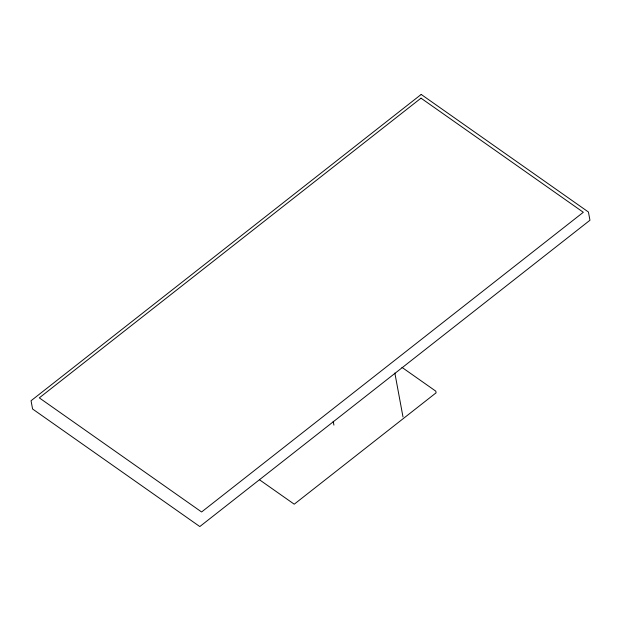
<?xml version="1.0" encoding="UTF-8"?>
<svg xmlns="http://www.w3.org/2000/svg" width="621" height="621" viewBox="0 0 621 621"><rect width="100%" height="100%" fill="white"/><g stroke="black" fill="none" stroke-linecap="round" stroke-linejoin="round"><path stroke-width="0.93" d="M401.958 367.368L435.795 391.16L436.097 392.814L294.23 504.198L259.601 479.854M394.855 373.05L402.99 416.924M333.213 421.286L333.919 425.106M421.193 94.439L31.05 400.747L32.579 408.991L199.807 526.561L589.95 220.253L588.421 212.009L421.193 94.439M421.015 98.165L39.302 397.867L201.6 511.976L583.313 212.281L421.015 98.165"/></g></svg>
